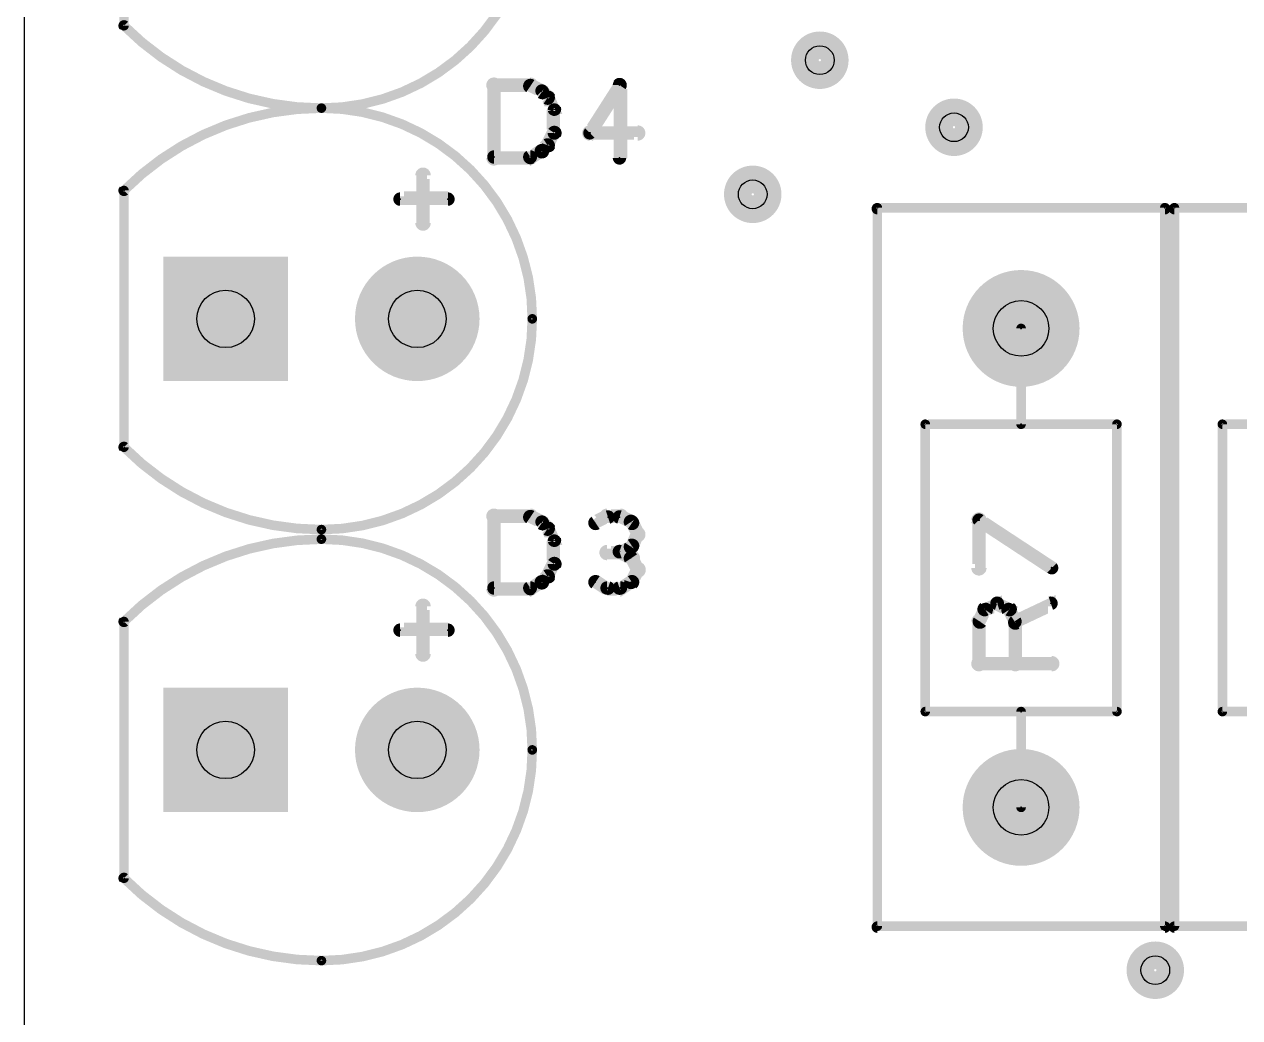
# Model space of a CAD drawing. Extents: x 7835 to 14160, y 8914 to 11568.
# Drawn here: x 7835 to 8469, y 9775 to 10294 of the extents above; entities that cross this region are included whole.
import ezdxf

# ---------------------------------------------------------------- set-up
doc = ezdxf.new("R2010")
doc.units = 0
doc.layers.get('0').update_dxf_attribs({"linetype": 'CONTINUOUS'})
for name, color, linetype in [('_BOARD', 254, 'CONTINUOUS'), ('_DRILL', 251, 'CONTINUOUS'), ('BOTTOM_SOLDER_MASK', 6, 'CONTINUOUS'), ('DOCUMENTATION1', 3, 'CONTINUOUS'), ('TOP_SILKSCREEN', 1, 'CONTINUOUS'), ('TOP_SOLDER_MASK', 2, 'CONTINUOUS')]:
    doc.layers.add(name, color=color, linetype=linetype)

# ---------------------------------------------------------------- blocks, each defined once
blk = doc.blocks.new('VIA')
at = {"const_width": 13}
blk.add_lwpolyline([(-6, 0, 1), (6, 0, 1)], format="xyb", close=True, dxfattribs=at)
blk = doc.blocks.new('STYLE2_1')
at = {"const_width": 30}
blk.add_lwpolyline([(-15, 0, 1), (15, 0, 1)], format="xyb", close=True, dxfattribs=at)
blk = doc.blocks.new('STYLE1_3')
at = {"const_width": 30}
blk.add_lwpolyline([(-15, -15), (15, -15), (15, 15), (-15, 15)], close=True, dxfattribs=at)
blk = doc.blocks.new('PS1_1')
at = {"const_width": 28}
blk.add_lwpolyline([(-14, 0, 1), (14, 0, 1)], format="xyb", close=True, dxfattribs=at)
blk = doc.blocks.new('_HOLE')
blk.add_circle((0, 0), 0.5)

msp = doc.modelspace()

# ---------------------------------------------------------------- linework, layer by layer
at = {"layer": '_BOARD', "color": 3}
msp.add_lwpolyline([(7835, 9315), (11640, 9315), (11640, 9315), (11640, 11565), (11640, 11565), (7835, 11565), (7835, 11565), (7835, 9315), (7835, 9315)], close=True, dxfattribs=at)
at = {"layer": 'DOCUMENTATION1', "color": 94}
msp.add_lwpolyline([(8429, 9823, 3, 3, 1), (8431, 9823, 0, 0, 0), (8430, 9823, 0, 0, 0), (8430, 9823, 5, 5, 0), (8430, 10198, 0, 0, 0), (8430, 10198, 3, 3, 0), (8431, 10198, 3, 3, 1), (8429, 10198, 0, 0, 0), (8430, 10196, 3, 3, 1), (8430, 10199, 0, 0, 0), (8430, 10198, 0, 0, 0), (8430, 10198, 5, 5, 0), (8280, 10198, 0, 0, 0), (8280, 10198, 3, 3, 0), (8280, 10199, 3, 3, 1), (8280, 10196, 0, 0, 0), (8281, 10198, 3, 3, 1), (8279, 10198, 0, 0, 0), (8280, 10198, 0, 0, 0), (8280, 10198, 5, 5, 0), (8280, 9823, 0, 0, 0), (8280, 9823, 3, 3, 0), (8279, 9823, 3, 3, 1), (8281, 9823, 0, 0, 0), (8280, 9824, 3, 3, 1), (8280, 9821, 0, 0, 0), (8280, 9823, 0, 0, 0), (8280, 9823, 5, 5, 0), (8430, 9823, 5, 5, 0), (8430, 9823, 0, 0, 0), (8430, 9823, 3, 3, 0), (8430, 9821, 3, 3, 1), (8430, 9824, 0, 0, 0)], format="xyseb", close=True, dxfattribs=at)
msp.add_lwpolyline([(8585, 10198, 5, 5, 0), (8435, 10198, 0, 0, 0), (8435, 10198, 3, 3, 0), (8435, 10199, 3, 3, 1), (8435, 10196, 0, 0, 0), (8436, 10198, 3, 3, 1), (8434, 10198, 0, 0, 0), (8435, 10198, 0, 0, 0), (8435, 10198, 5, 5, 0), (8435, 9823, 0, 0, 0), (8435, 9823, 3, 3, 0), (8434, 9823, 3, 3, 1), (8436, 9823, 0, 0, 0), (8435, 9824, 3, 3, 1), (8435, 9821, 0, 0, 0), (8435, 9823, 0, 0, 0), (8435, 9823, 5, 5, 0), (8585, 9823, 5, 5, 0)], format="xyseb", dxfattribs=at)
at = {"layer": 'TOP_SILKSCREEN', "color": 135}
for points in [[(7990, 10251, 3, 3, 1), (7990, 10249, 0, 0, 0), (7990, 10250, 0, 0, 0), (7990, 10250, 5, 5, 0.414), (8100, 10360, 0, 0, 0), (8100, 10360, 3, 3, 0), (8101, 10360, 3, 3, 1), (8099, 10360, 0, 0, 0), (8099, 10360, 3, 3, 1), (8101, 10360, 0, 0, 0), (8100, 10360, 0, 0, 0), (8100, 10360, 5, 5, 0.414), (7990, 10470, 0, 0, 0), (7990, 10470, 3, 3, 0), (7990, 10471, 3, 3, 1), (7990, 10469, 0, 0, 0), (7990, 10469, 3, 3, 1), (7990, 10471, 0, 0, 0), (7990, 10470, 0, 0, 0), (7990, 10470, 5, 5, 0.199), (7887, 10427, 0, 0, 0), (7887, 10427, 3, 3, 0), (7886, 10428, 3, 3, 1), (7888, 10426, 0, 0, 0), (7888, 10427, 3, 3, 1), (7886, 10427, 0, 0, 0), (7887, 10427, 0, 0, 0), (7887, 10427, 5, 5, 0), (7887, 10293, 0, 0, 0), (7887, 10293, 3, 3, 0), (7886, 10293, 3, 3, 1), (7888, 10293, 0, 0, 0), (7888, 10294, 3, 3, 1), (7886, 10292, 0, 0, 0), (7887, 10293, 0, 0, 0), (7887, 10293, 5, 5, 0.199), (7990, 10250, 5, 5, 0), (7990, 10250, 0, 0, 0), (7990, 10250, 3, 3, 0), (7990, 10249, 3, 3, 1), (7990, 10251, 0, 0, 0)], [(7990, 10031, 3, 3, 1), (7990, 10029, 0, 0, 0), (7990, 10030, 0, 0, 0), (7990, 10030, 5, 5, 0.414), (8100, 10140, 0, 0, 0), (8100, 10140, 3, 3, 0), (8101, 10140, 3, 3, 1), (8099, 10140, 0, 0, 0), (8099, 10140, 3, 3, 1), (8101, 10140, 0, 0, 0), (8100, 10140, 0, 0, 0), (8100, 10140, 5, 5, 0.414), (7990, 10250, 0, 0, 0), (7990, 10250, 3, 3, 0), (7990, 10251, 3, 3, 1), (7990, 10249, 0, 0, 0), (7990, 10249, 3, 3, 1), (7990, 10251, 0, 0, 0), (7990, 10250, 0, 0, 0), (7990, 10250, 5, 5, 0.199), (7887, 10207, 0, 0, 0), (7887, 10207, 3, 3, 0), (7886, 10208, 3, 3, 1), (7888, 10206, 0, 0, 0), (7888, 10207, 3, 3, 1), (7886, 10207, 0, 0, 0), (7887, 10207, 0, 0, 0), (7887, 10207, 5, 5, 0), (7887, 10073, 0, 0, 0), (7887, 10073, 3, 3, 0), (7886, 10073, 3, 3, 1), (7888, 10073, 0, 0, 0), (7888, 10074, 3, 3, 1), (7886, 10072, 0, 0, 0), (7887, 10073, 0, 0, 0), (7887, 10073, 5, 5, 0.199), (7990, 10030, 5, 5, 0), (7990, 10030, 0, 0, 0), (7990, 10030, 3, 3, 0), (7990, 10029, 3, 3, 1), (7990, 10031, 0, 0, 0)], [(8404, 9935, 3, 3, 1), (8406, 9935, 0, 0, 0), (8405, 9935, 0, 0, 0), (8405, 9935, 5, 5, 0), (8405, 10085, 0, 0, 0), (8405, 10085, 3, 3, 0), (8406, 10085, 3, 3, 1), (8404, 10085, 0, 0, 0), (8405, 10084, 3, 3, 1), (8405, 10086, 0, 0, 0), (8405, 10085, 0, 0, 0), (8405, 10085, 5, 5, 0), (8305, 10085, 0, 0, 0), (8305, 10085, 3, 3, 0), (8305, 10086, 3, 3, 1), (8305, 10084, 0, 0, 0), (8306, 10085, 3, 3, 1), (8304, 10085, 0, 0, 0), (8305, 10085, 0, 0, 0), (8305, 10085, 5, 5, 0), (8305, 9935, 0, 0, 0), (8305, 9935, 3, 3, 0), (8304, 9935, 3, 3, 1), (8306, 9935, 0, 0, 0), (8305, 9936, 3, 3, 1), (8305, 9934, 0, 0, 0), (8305, 9935, 0, 0, 0), (8305, 9935, 5, 5, 0), (8405, 9935, 5, 5, 0), (8405, 9935, 0, 0, 0), (8405, 9935, 3, 3, 0), (8405, 9934, 3, 3, 1), (8405, 9936, 0, 0, 0)], [(7990, 9806, 3, 3, 1), (7990, 9804, 0, 0, 0), (7990, 9805, 0, 0, 0), (7990, 9805, 5, 5, 0.414), (8100, 9915, 0, 0, 0), (8100, 9915, 3, 3, 0), (8101, 9915, 3, 3, 1), (8099, 9915, 0, 0, 0), (8099, 9915, 3, 3, 1), (8101, 9915, 0, 0, 0), (8100, 9915, 0, 0, 0), (8100, 9915, 5, 5, 0.414), (7990, 10025, 0, 0, 0), (7990, 10025, 3, 3, 0), (7990, 10026, 3, 3, 1), (7990, 10024, 0, 0, 0), (7990, 10024, 3, 3, 1), (7990, 10026, 0, 0, 0), (7990, 10025, 0, 0, 0), (7990, 10025, 5, 5, 0.199), (7887, 9982, 0, 0, 0), (7887, 9982, 3, 3, 0), (7886, 9983, 3, 3, 1), (7888, 9981, 0, 0, 0), (7888, 9982, 3, 3, 1), (7886, 9982, 0, 0, 0), (7887, 9982, 0, 0, 0), (7887, 9982, 5, 5, 0), (7887, 9848, 0, 0, 0), (7887, 9848, 3, 3, 0), (7886, 9848, 3, 3, 1), (7888, 9848, 0, 0, 0), (7888, 9849, 3, 3, 1), (7886, 9847, 0, 0, 0), (7887, 9848, 0, 0, 0), (7887, 9848, 5, 5, 0.199), (7990, 9805, 5, 5, 0), (7990, 9805, 0, 0, 0), (7990, 9805, 3, 3, 0), (7990, 9804, 3, 3, 1), (7990, 9806, 0, 0, 0)]]:
    msp.add_lwpolyline(points, format="xyseb", close=True, dxfattribs=at)
for points in [[(8078, 10224, 4, 4, 1), (8082, 10224, 0, 0, 0), (8080, 10224, 0, 0, 0), (8080, 10224, 7, 7, 0), (8080, 10262, 7, 7, 0), (8080, 10262, 0, 0, 0), (8080, 10262, 4, 4, 0), (8082, 10262, 4, 4, 1), (8078, 10262, 0, 0, 0)], [(8080, 10264, 4, 4, 1), (8080, 10260, 0, 0, 0), (8080, 10262, 0, 0, 0), (8080, 10262, 7, 7, 0), (8099, 10262, 7, 7, 0), (8099, 10262, 0, 0, 0), (8099, 10262, 4, 4, 0), (8099, 10260, 4, 4, 1), (8099, 10264, 0, 0, 0)], [(8100, 10263, 4, 4, 1), (8098, 10260, 0, 0, 0), (8099, 10262, 0, 0, 0), (8099, 10262, 7, 7, 0), (8105, 10259, 7, 7, 0), (8105, 10259, 0, 0, 0), (8105, 10259, 4, 4, 0), (8104, 10257, 4, 4, 1), (8106, 10260, 0, 0, 0)], [(8147, 10261, 4, 4, 1), (8144, 10263, 0, 0, 0), (8146, 10262, 0, 0, 0), (8146, 10262, 7, 7, 0), (8130, 10237, 7, 7, 0), (8130, 10237, 0, 0, 0), (8130, 10237, 4, 4, 0), (8129, 10238, 4, 4, 1), (8131, 10236, 0, 0, 0)], [(8144, 10224, 4, 4, 1), (8147, 10224, 0, 0, 0), (8146, 10224, 0, 0, 0), (8146, 10224, 7, 7, 0), (8146, 10262, 7, 7, 0), (8146, 10262, 0, 0, 0), (8146, 10262, 4, 4, 0), (8147, 10262, 4, 4, 1), (8144, 10262, 0, 0, 0)], [(8106, 10260, 4, 4, 1), (8104, 10258, 0, 0, 0), (8105, 10259, 0, 0, 0), (8105, 10259, 7, 7, 0), (8108, 10256, 7, 7, 0), (8108, 10256, 0, 0, 0), (8108, 10256, 4, 4, 0), (8107, 10254, 4, 4, 1), (8109, 10257, 0, 0, 0)], [(8110, 10256, 4, 4, 1), (8107, 10255, 0, 0, 0), (8108, 10256, 0, 0, 0), (8108, 10256, 7, 7, 0), (8111, 10249, 7, 7, 0), (8111, 10249, 0, 0, 0), (8111, 10249, 4, 4, 0), (8110, 10249, 4, 4, 1), (8113, 10250, 0, 0, 0)], [(8113, 10249, 4, 4, 1), (8110, 10249, 0, 0, 0), (8111, 10249, 0, 0, 0), (8111, 10249, 7, 7, 0), (8111, 10237, 7, 7, 0), (8111, 10237, 0, 0, 0), (8111, 10237, 4, 4, 0), (8110, 10237, 4, 4, 1), (8113, 10237, 0, 0, 0)], [(8113, 10236, 4, 4, 1), (8110, 10238, 0, 0, 0), (8111, 10237, 0, 0, 0), (8111, 10237, 7, 7, 0), (8108, 10231, 7, 7, 0), (8108, 10231, 0, 0, 0), (8108, 10231, 4, 4, 0), (8107, 10231, 4, 4, 1), (8110, 10230, 0, 0, 0)], [(8130, 10239, 4, 4, 1), (8130, 10235, 0, 0, 0), (8130, 10237, 0, 0, 0), (8130, 10237, 7, 7, 0), (8155, 10237, 7, 7, 0), (8155, 10237, 0, 0, 0), (8155, 10237, 4, 4, 0), (8155, 10235, 4, 4, 1), (8155, 10239, 0, 0, 0)], [(8109, 10229, 4, 4, 1), (8107, 10232, 0, 0, 0), (8108, 10231, 0, 0, 0), (8108, 10231, 7, 7, 0), (8105, 10228, 7, 7, 0), (8105, 10228, 0, 0, 0), (8105, 10228, 4, 4, 0), (8104, 10229, 4, 4, 1), (8106, 10226, 0, 0, 0)], [(8099, 10223, 4, 4, 1), (8099, 10226, 0, 0, 0), (8099, 10224, 0, 0, 0), (8099, 10224, 7, 7, 0), (8080, 10224, 7, 7, 0), (8080, 10224, 0, 0, 0), (8080, 10224, 4, 4, 0), (8080, 10226, 4, 4, 1), (8080, 10223, 0, 0, 0)], [(8106, 10226, 4, 4, 1), (8104, 10229, 0, 0, 0), (8105, 10228, 0, 0, 0), (8105, 10228, 7, 7, 0), (8099, 10224, 7, 7, 0), (8099, 10224, 0, 0, 0), (8099, 10224, 4, 4, 0), (8098, 10226, 4, 4, 1), (8100, 10223, 0, 0, 0)], [(8041, 10190, 4, 4, 1), (8045, 10190, 0, 0, 0), (8043, 10190, 0, 0, 0), (8043, 10190, 7, 7, 0), (8043, 10215, 7, 7, 0), (8043, 10215, 0, 0, 0), (8043, 10215, 4, 4, 0), (8045, 10215, 4, 4, 1), (8041, 10215, 0, 0, 0)], [(8056, 10201, 4, 4, 1), (8056, 10204, 0, 0, 0), (8056, 10203, 0, 0, 0), (8056, 10203, 7, 7, 0), (8031, 10203, 7, 7, 0), (8031, 10203, 0, 0, 0), (8031, 10203, 4, 4, 0), (8031, 10204, 4, 4, 1), (8031, 10201, 0, 0, 0)], [(8356, 10135, 3, 3, 1), (8354, 10135, 0, 0, 0), (8355, 10135, 0, 0, 0), (8355, 10135, 5, 5, 0), (8355, 10085, 5, 5, 0), (8355, 10085, 0, 0, 0), (8355, 10085, 3, 3, 0), (8354, 10085, 3, 3, 1), (8356, 10085, 0, 0, 0)], [(8560, 10085, 5, 5, 0), (8460, 10085, 0, 0, 0), (8460, 10085, 3, 3, 0), (8460, 10086, 3, 3, 1), (8460, 10084, 0, 0, 0), (8461, 10085, 3, 3, 1), (8459, 10085, 0, 0, 0), (8460, 10085, 0, 0, 0), (8460, 10085, 5, 5, 0), (8460, 9935, 0, 0, 0), (8460, 9935, 3, 3, 0), (8459, 9935, 3, 3, 1), (8461, 9935, 0, 0, 0), (8460, 9936, 3, 3, 1), (8460, 9934, 0, 0, 0), (8460, 9935, 0, 0, 0), (8460, 9935, 5, 5, 0), (8560, 9935, 5, 5, 0)], [(8078, 9999, 4, 4, 1), (8082, 9999, 0, 0, 0), (8080, 9999, 0, 0, 0), (8080, 9999, 7, 7, 0), (8080, 10037, 7, 7, 0), (8080, 10037, 0, 0, 0), (8080, 10037, 4, 4, 0), (8082, 10037, 4, 4, 1), (8078, 10037, 0, 0, 0)], [(8080, 10039, 4, 4, 1), (8080, 10035, 0, 0, 0), (8080, 10037, 0, 0, 0), (8080, 10037, 7, 7, 0), (8099, 10037, 7, 7, 0), (8099, 10037, 0, 0, 0), (8099, 10037, 4, 4, 0), (8099, 10035, 4, 4, 1), (8099, 10039, 0, 0, 0)], [(8100, 10038, 4, 4, 1), (8098, 10035, 0, 0, 0), (8099, 10037, 0, 0, 0), (8099, 10037, 7, 7, 0), (8105, 10034, 7, 7, 0), (8105, 10034, 0, 0, 0), (8105, 10034, 4, 4, 0), (8104, 10032, 4, 4, 1), (8106, 10035, 0, 0, 0)], [(8106, 10035, 4, 4, 1), (8104, 10033, 0, 0, 0), (8105, 10034, 0, 0, 0), (8105, 10034, 7, 7, 0), (8108, 10031, 7, 7, 0), (8108, 10031, 0, 0, 0), (8108, 10031, 4, 4, 0), (8107, 10029, 4, 4, 1), (8109, 10032, 0, 0, 0)], [(8140, 10035, 4, 4, 1), (8139, 10038, 0, 0, 0), (8139, 10037, 0, 0, 0), (8139, 10037, 7, 7, 0), (8133, 10034, 7, 7, 0), (8133, 10034, 0, 0, 0), (8133, 10034, 4, 4, 0), (8132, 10035, 4, 4, 1), (8134, 10032, 0, 0, 0)], [(8146, 10035, 4, 4, 1), (8146, 10039, 0, 0, 0), (8146, 10037, 0, 0, 0), (8146, 10037, 7, 7, 0), (8139, 10037, 7, 7, 0), (8139, 10037, 0, 0, 0), (8139, 10037, 4, 4, 0), (8139, 10039, 4, 4, 1), (8139, 10035, 0, 0, 0)], [(8151, 10032, 4, 4, 1), (8153, 10035, 0, 0, 0), (8152, 10034, 0, 0, 0), (8152, 10034, 7, 7, 0), (8146, 10037, 7, 7, 0), (8146, 10037, 0, 0, 0), (8146, 10037, 4, 4, 0), (8146, 10038, 4, 4, 1), (8145, 10035, 0, 0, 0)], [(8153, 10027, 4, 4, 1), (8157, 10028, 0, 0, 0), (8155, 10028, 0, 0, 0), (8155, 10028, 7, 7, 0), (8152, 10034, 7, 7, 0), (8152, 10034, 0, 0, 0), (8152, 10034, 4, 4, 0), (8153, 10035, 4, 4, 1), (8150, 10033, 0, 0, 0)], [(8335, 10035, 4, 4, 1), (8331, 10035, 0, 0, 0), (8333, 10035, 0, 0, 0), (8333, 10035, 7, 7, 0), (8333, 10010, 7, 7, 0), (8333, 10010, 0, 0, 0), (8333, 10010, 4, 4, 0), (8331, 10010, 4, 4, 1), (8335, 10010, 0, 0, 0)], [(8370, 10009, 4, 4, 1), (8372, 10011, 0, 0, 0), (8371, 10010, 0, 0, 0), (8371, 10010, 7, 7, 0), (8333, 10035, 7, 7, 0), (8333, 10035, 0, 0, 0), (8333, 10035, 4, 4, 0), (8334, 10036, 4, 4, 1), (8332, 10034, 0, 0, 0)], [(8110, 10031, 4, 4, 1), (8107, 10030, 0, 0, 0), (8108, 10031, 0, 0, 0), (8108, 10031, 7, 7, 0), (8111, 10024, 7, 7, 0), (8111, 10024, 0, 0, 0), (8111, 10024, 4, 4, 0), (8110, 10024, 4, 4, 1), (8113, 10025, 0, 0, 0)], [(8150, 10022, 4, 4, 1), (8153, 10020, 0, 0, 0), (8152, 10021, 0, 0, 0), (8152, 10021, 7, 7, 0), (8155, 10028, 7, 7, 0), (8155, 10028, 0, 0, 0), (8155, 10028, 4, 4, 0), (8157, 10027, 4, 4, 1), (8153, 10028, 0, 0, 0)], [(8113, 10024, 4, 4, 1), (8110, 10024, 0, 0, 0), (8111, 10024, 0, 0, 0), (8111, 10024, 7, 7, 0), (8111, 10012, 7, 7, 0), (8111, 10012, 0, 0, 0), (8111, 10012, 4, 4, 0), (8110, 10012, 4, 4, 1), (8113, 10012, 0, 0, 0)], [(8145, 10020, 4, 4, 1), (8146, 10017, 0, 0, 0), (8146, 10018, 0, 0, 0), (8146, 10018, 7, 7, 0), (8152, 10021, 7, 7, 0), (8152, 10021, 0, 0, 0), (8152, 10021, 4, 4, 0), (8153, 10020, 4, 4, 1), (8151, 10023, 0, 0, 0)], [(8146, 10016, 4, 4, 1), (8146, 10020, 0, 0, 0), (8146, 10018, 0, 0, 0), (8146, 10018, 7, 7, 0), (8139, 10018, 7, 7, 0), (8139, 10018, 0, 0, 0), (8139, 10018, 4, 4, 0), (8139, 10020, 4, 4, 1), (8139, 10016, 0, 0, 0)], [(8151, 10013, 4, 4, 1), (8153, 10017, 0, 0, 0), (8152, 10015, 0, 0, 0), (8152, 10015, 7, 7, 0), (8146, 10018, 7, 7, 0), (8146, 10018, 0, 0, 0), (8146, 10018, 4, 4, 0), (8146, 10020, 4, 4, 1), (8145, 10017, 0, 0, 0)], [(8153, 10008, 4, 4, 1), (8157, 10010, 0, 0, 0), (8155, 10009, 0, 0, 0), (8155, 10009, 7, 7, 0), (8152, 10015, 7, 7, 0), (8152, 10015, 0, 0, 0), (8152, 10015, 4, 4, 0), (8153, 10016, 4, 4, 1), (8150, 10014, 0, 0, 0)], [(8113, 10011, 4, 4, 1), (8110, 10013, 0, 0, 0), (8111, 10012, 0, 0, 0), (8111, 10012, 7, 7, 0), (8108, 10006, 7, 7, 0), (8108, 10006, 0, 0, 0), (8108, 10006, 4, 4, 0), (8107, 10006, 4, 4, 1), (8110, 10005, 0, 0, 0)], [(8150, 10003, 4, 4, 1), (8153, 10002, 0, 0, 0), (8152, 10003, 0, 0, 0), (8152, 10003, 7, 7, 0), (8155, 10009, 7, 7, 0), (8155, 10009, 0, 0, 0), (8155, 10009, 4, 4, 0), (8157, 10008, 4, 4, 1), (8153, 10010, 0, 0, 0)], [(8106, 10001, 4, 4, 1), (8104, 10004, 0, 0, 0), (8105, 10003, 0, 0, 0), (8105, 10003, 7, 7, 0), (8099, 9999, 7, 7, 0), (8099, 9999, 0, 0, 0), (8099, 9999, 4, 4, 0), (8098, 10001, 4, 4, 1), (8100, 9998, 0, 0, 0)], [(8109, 10004, 4, 4, 1), (8107, 10007, 0, 0, 0), (8108, 10006, 0, 0, 0), (8108, 10006, 7, 7, 0), (8105, 10003, 7, 7, 0), (8105, 10003, 0, 0, 0), (8105, 10003, 4, 4, 0), (8104, 10004, 4, 4, 1), (8106, 10001, 0, 0, 0)], [(8134, 10004, 4, 4, 1), (8132, 10001, 0, 0, 0), (8133, 10003, 0, 0, 0), (8133, 10003, 7, 7, 0), (8139, 9999, 7, 7, 0), (8139, 9999, 0, 0, 0), (8139, 9999, 4, 4, 0), (8139, 9998, 4, 4, 1), (8140, 10001, 0, 0, 0)], [(8145, 10001, 4, 4, 1), (8146, 9998, 0, 0, 0), (8146, 9999, 0, 0, 0), (8146, 9999, 7, 7, 0), (8152, 10003, 7, 7, 0), (8152, 10003, 0, 0, 0), (8152, 10003, 4, 4, 0), (8153, 10001, 4, 4, 1), (8151, 10004, 0, 0, 0)], [(8099, 9998, 4, 4, 1), (8099, 10001, 0, 0, 0), (8099, 9999, 0, 0, 0), (8099, 9999, 7, 7, 0), (8080, 9999, 7, 7, 0), (8080, 9999, 0, 0, 0), (8080, 9999, 4, 4, 0), (8080, 10001, 4, 4, 1), (8080, 9998, 0, 0, 0)], [(8139, 10001, 4, 4, 1), (8139, 9998, 0, 0, 0), (8139, 9999, 0, 0, 0), (8139, 9999, 7, 7, 0), (8146, 9999, 7, 7, 0), (8146, 9999, 0, 0, 0), (8146, 9999, 4, 4, 0), (8146, 9998, 4, 4, 1), (8146, 10001, 0, 0, 0)], [(8041, 9965, 4, 4, 1), (8045, 9965, 0, 0, 0), (8043, 9965, 0, 0, 0), (8043, 9965, 7, 7, 0), (8043, 9990, 7, 7, 0), (8043, 9990, 0, 0, 0), (8043, 9990, 4, 4, 0), (8045, 9990, 4, 4, 1), (8041, 9990, 0, 0, 0)], [(8332, 9983, 4, 4, 1), (8335, 9981, 0, 0, 0), (8333, 9982, 0, 0, 0), (8333, 9982, 7, 7, 0), (8336, 9988, 7, 7, 0), (8336, 9988, 0, 0, 0), (8336, 9988, 4, 4, 0), (8338, 9987, 4, 4, 1), (8335, 9989, 0, 0, 0)], [(8335, 9990, 4, 4, 1), (8337, 9987, 0, 0, 0), (8336, 9988, 0, 0, 0), (8336, 9988, 7, 7, 0), (8343, 9991, 7, 7, 0), (8343, 9991, 0, 0, 0), (8343, 9991, 4, 4, 0), (8343, 9990, 4, 4, 1), (8342, 9993, 0, 0, 0)], [(8343, 9993, 4, 4, 1), (8342, 9990, 0, 0, 0), (8343, 9991, 0, 0, 0), (8343, 9991, 7, 7, 0), (8349, 9988, 7, 7, 0), (8349, 9988, 0, 0, 0), (8349, 9988, 4, 4, 0), (8348, 9987, 4, 4, 1), (8350, 9990, 0, 0, 0)], [(8350, 9989, 4, 4, 1), (8347, 9987, 0, 0, 0), (8349, 9988, 0, 0, 0), (8349, 9988, 7, 7, 0), (8352, 9982, 7, 7, 0), (8352, 9982, 0, 0, 0), (8352, 9982, 4, 4, 0), (8350, 9981, 4, 4, 1), (8353, 9983, 0, 0, 0)], [(8351, 9983, 4, 4, 1), (8353, 9980, 0, 0, 0), (8352, 9982, 0, 0, 0), (8352, 9982, 7, 7, 0), (8371, 9991, 7, 7, 0), (8371, 9991, 0, 0, 0), (8371, 9991, 4, 4, 0), (8371, 9990, 4, 4, 1), (8370, 9993, 0, 0, 0)], [(8331, 9960, 4, 4, 1), (8335, 9960, 0, 0, 0), (8333, 9960, 0, 0, 0), (8333, 9960, 7, 7, 0), (8333, 9982, 7, 7, 0), (8333, 9982, 0, 0, 0), (8333, 9982, 4, 4, 0), (8335, 9982, 4, 4, 1), (8331, 9982, 0, 0, 0)], [(8354, 9982, 4, 4, 1), (8350, 9982, 0, 0, 0), (8352, 9982, 0, 0, 0), (8352, 9982, 7, 7, 0), (8352, 9960, 7, 7, 0), (8352, 9960, 0, 0, 0), (8352, 9960, 4, 4, 0), (8350, 9960, 4, 4, 1), (8354, 9960, 0, 0, 0)], [(8056, 9976, 4, 4, 1), (8056, 9979, 0, 0, 0), (8056, 9978, 0, 0, 0), (8056, 9978, 7, 7, 0), (8031, 9978, 7, 7, 0), (8031, 9978, 0, 0, 0), (8031, 9978, 4, 4, 0), (8031, 9979, 4, 4, 1), (8031, 9976, 0, 0, 0)], [(8371, 9958, 4, 4, 1), (8371, 9962, 0, 0, 0), (8371, 9960, 0, 0, 0), (8371, 9960, 7, 7, 0), (8333, 9960, 7, 7, 0), (8333, 9960, 0, 0, 0), (8333, 9960, 4, 4, 0), (8333, 9962, 4, 4, 1), (8333, 9958, 0, 0, 0)], [(8354, 9885, 3, 3, 1), (8356, 9885, 0, 0, 0), (8355, 9885, 0, 0, 0), (8355, 9885, 5, 5, 0), (8355, 9935, 5, 5, 0), (8355, 9935, 0, 0, 0), (8355, 9935, 3, 3, 0), (8356, 9935, 3, 3, 1), (8354, 9935, 0, 0, 0)]]:
    msp.add_lwpolyline(points, format="xyseb", dxfattribs=at)

# ---------------------------------------------------------------- block references
at = {"layer": '_DRILL'}
for p, xscale, yscale in [((8250, 10275), 15, 15), ((8320, 10240), 15, 15), ((8215, 10205), 15, 15), ((7940, 10140), 30, 30), ((8040, 10140), 30, 30), ((8355, 10135), 29, 29), ((7940, 9915), 30, 30), ((8040, 9915), 30, 30), ((8355, 9885), 29, 29), ((8425, 9800), 15, 15)]:
    msp.add_blockref('_HOLE', p, dxfattribs=dict(at, xscale=xscale, yscale=yscale))
at = {"layer": 'BOTTOM_SOLDER_MASK', "color": 2, "xscale": 1.2, "yscale": 1.2}
for p in [(8250, 10275), (8250, 10275), (8320, 10240), (8320, 10240), (8215, 10205), (8215, 10205), (8425, 9800), (8425, 9800)]:
    msp.add_blockref('VIA', p, dxfattribs=at)
at = {"layer": 'BOTTOM_SOLDER_MASK', "color": 253, "xscale": 1.083, "yscale": 1.083}
for name, p in [('STYLE1_3', (7940, 10140)), ('STYLE1_3', (7940, 10140)), ('STYLE2_1', (8040, 10140)), ('STYLE2_1', (8040, 10140)), ('STYLE1_3', (7940, 9915)), ('STYLE1_3', (7940, 9915)), ('STYLE2_1', (8040, 9915)), ('STYLE2_1', (8040, 9915))]:
    msp.add_blockref(name, p, dxfattribs=at)
at = {"layer": 'BOTTOM_SOLDER_MASK', "color": 253, "xscale": 1.089, "yscale": 1.089, "rotation": 90}
for p in [(8355, 10135), (8355, 10135), (8355, 9885), (8355, 9885)]:
    msp.add_blockref('PS1_1', p, dxfattribs=at)
at = {"layer": 'TOP_SOLDER_MASK', "color": 2, "xscale": 1.2, "yscale": 1.2}
for p in [(8250, 10275), (8250, 10275), (8320, 10240), (8320, 10240), (8215, 10205), (8215, 10205), (8425, 9800), (8425, 9800)]:
    msp.add_blockref('VIA', p, dxfattribs=at)
at = {"layer": 'TOP_SOLDER_MASK', "color": 253, "xscale": 1.083, "yscale": 1.083}
for name, p in [('STYLE1_3', (7940, 10140)), ('STYLE1_3', (7940, 10140)), ('STYLE2_1', (8040, 10140)), ('STYLE2_1', (8040, 10140)), ('STYLE1_3', (7940, 9915)), ('STYLE1_3', (7940, 9915)), ('STYLE2_1', (8040, 9915)), ('STYLE2_1', (8040, 9915))]:
    msp.add_blockref(name, p, dxfattribs=at)
at = {"layer": 'TOP_SOLDER_MASK', "color": 253, "xscale": 1.089, "yscale": 1.089, "rotation": 90}
for p in [(8355, 10135), (8355, 10135), (8355, 9885), (8355, 9885)]:
    msp.add_blockref('PS1_1', p, dxfattribs=at)

doc.saveas('drawing.dxf')
